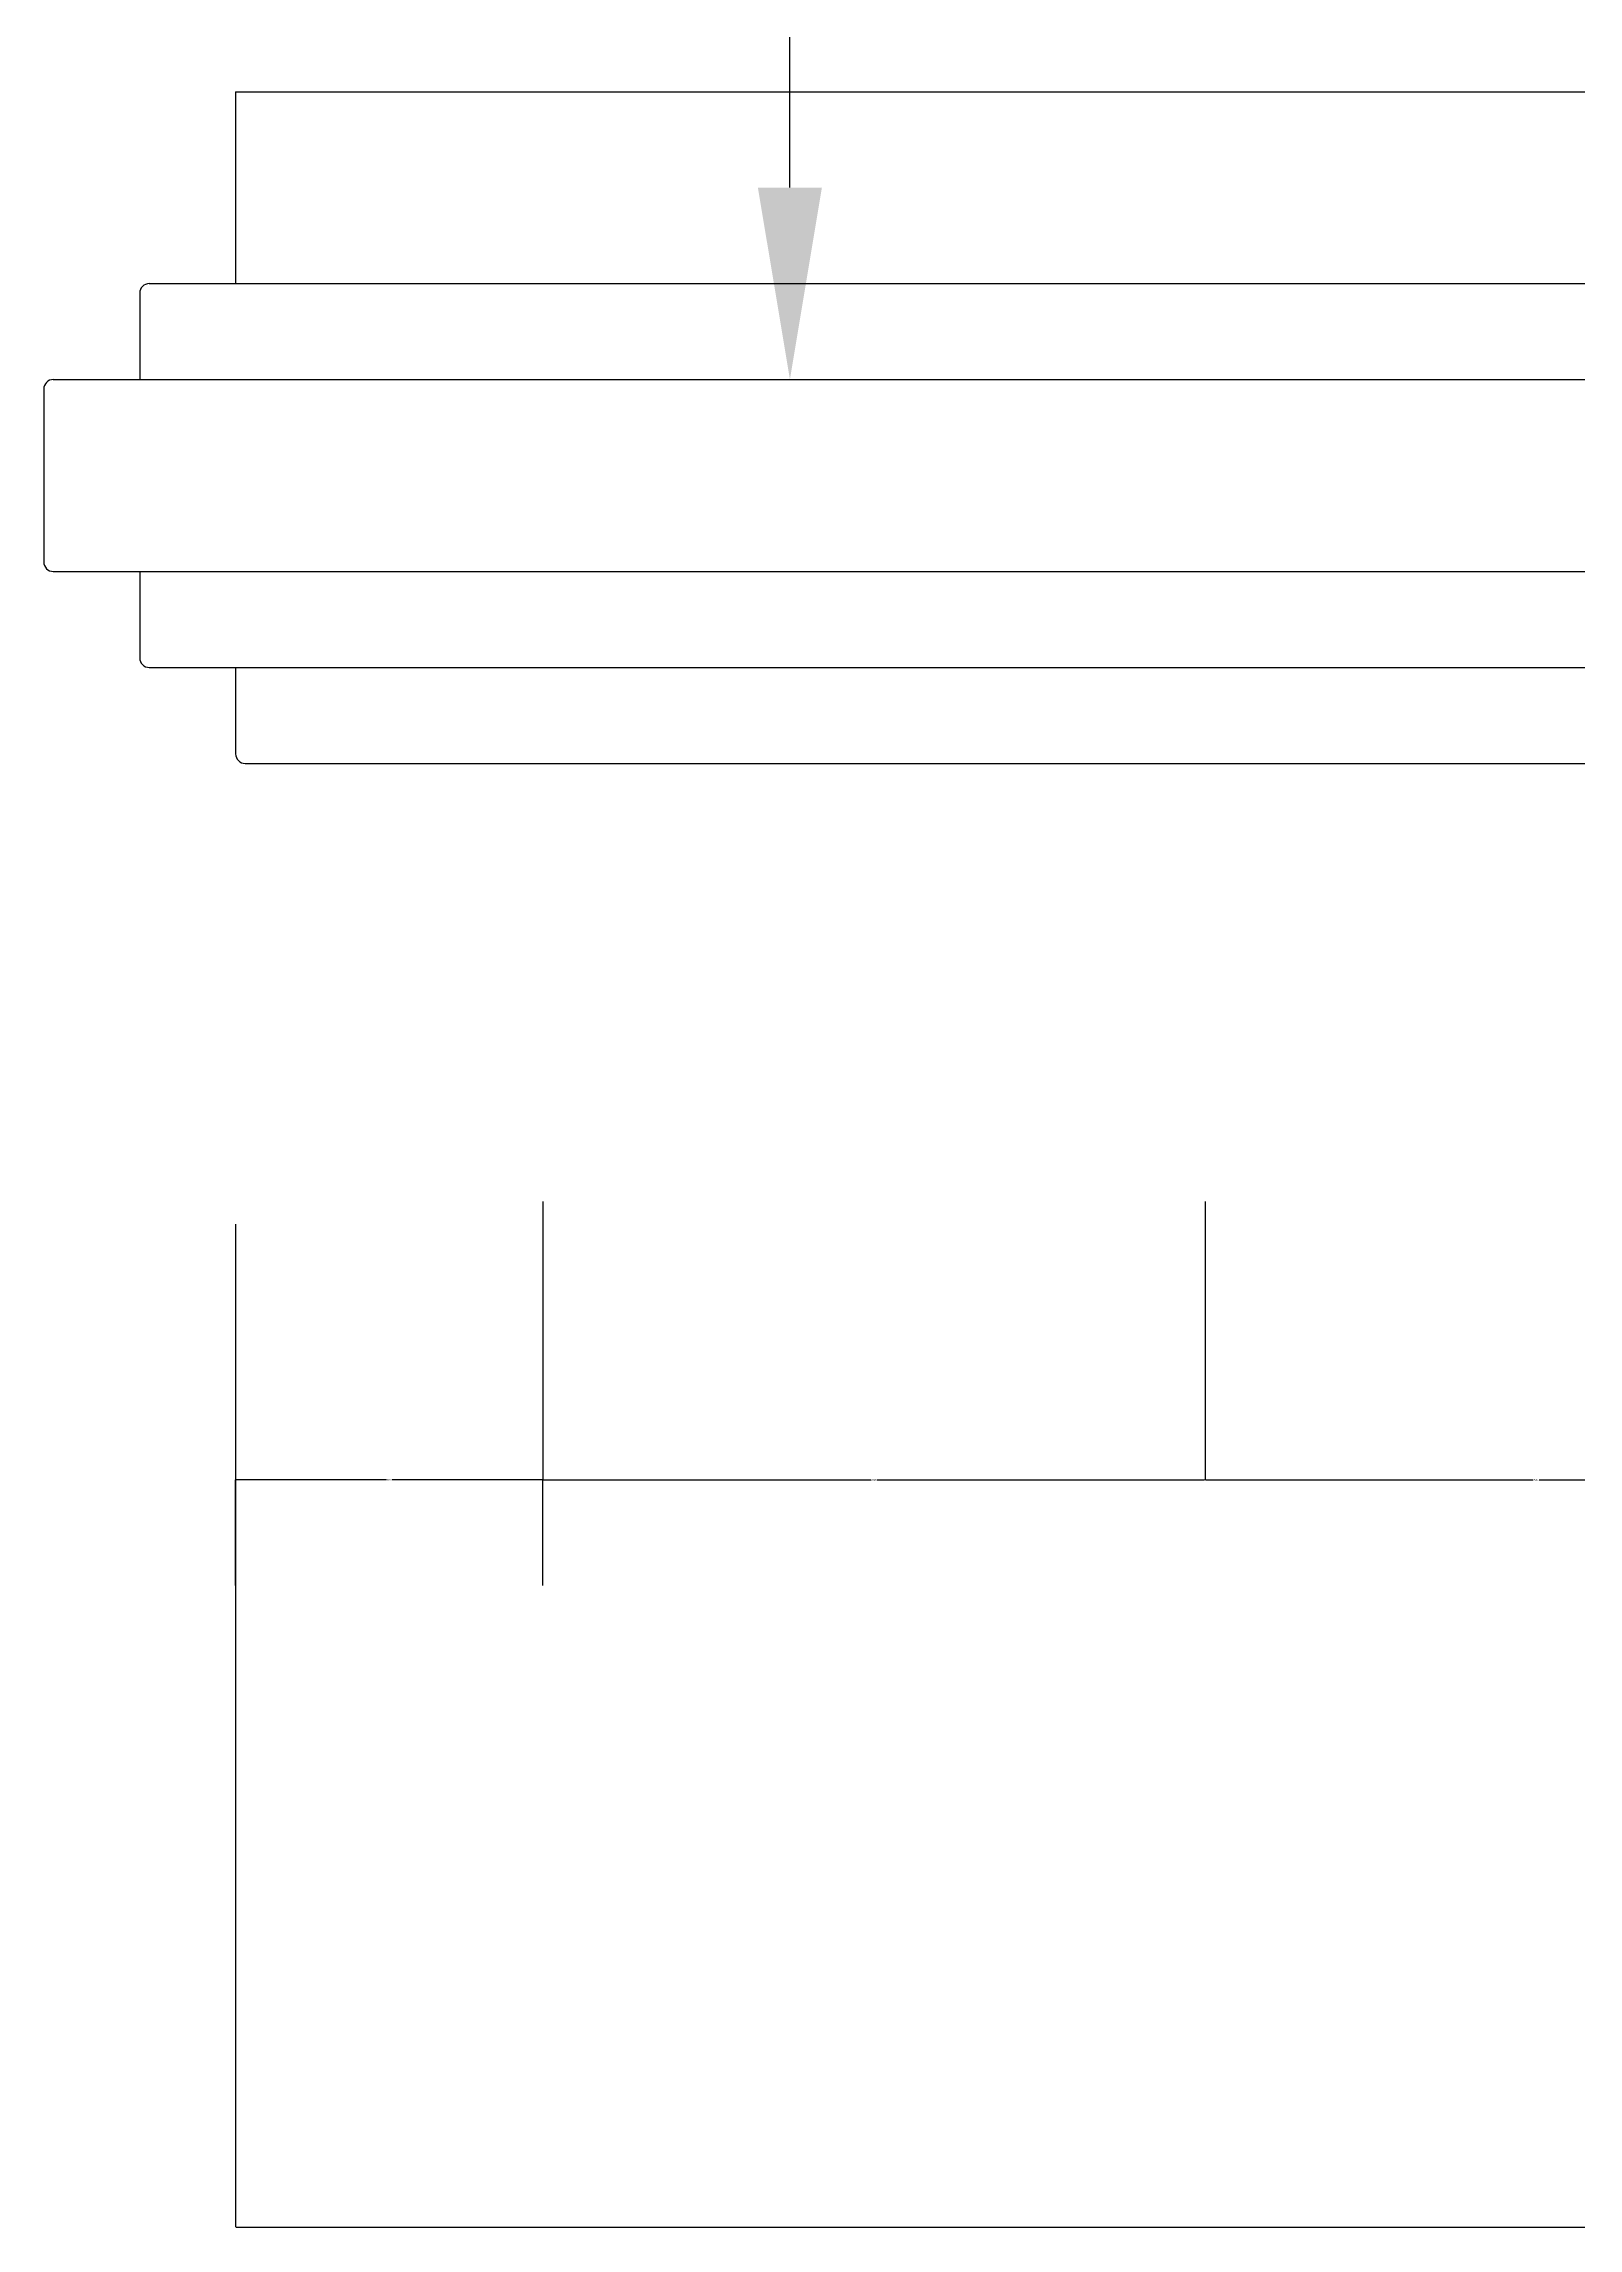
# Model space of a CAD drawing. Header units: metres. Extents: x -31380 to -25221, y 12032 to 17459.
# Drawn here: x -31380 to -30580, y 12032 to 13170 of the extents above; entities that cross this region are included whole.
import ezdxf

# ---------------------------------------------------------------- set-up
doc = ezdxf.new("R2010")
doc.units = ezdxf.units.M
doc.layers.add('DIM', color=3, linetype='Continuous')
doc.dimstyles.get("Standard").update_dxf_attribs({"dimtxt": 2.5, "dimasz": 2.5, "dimexe": 1.25, "dimexo": 0.625, "dimtad": 1, "dimcen": 2.5, "dimazin": 3, "dimtfac": 1, "dimtmove": 0, "dimatfit": 3})

# ---------------------------------------------------------------- blocks, each defined once
blk = doc.blocks.new('*D6')
for p, q in [((-31279.56, 12555.09), (-31279.56, 12032.6)), ((-27163.56, 12555.09), (-27163.56, 12032.6)), ((-31279.31, 12032.6), (-29223.56, 12032.6)), ((-29219.56, 12032.6), (-27163.81, 12032.6))]:
    blk.add_line(p, q)
at = {"layer": 'Defpoints'}
for p in [(-31279.56, 12555.09), (-27163.56, 12555.09), (-31279.56, 12032.6)]:
    blk.add_point(p, dxfattribs=at)
at = {"layer": 'DIM', "insert": (-29221.56, 12032.6), "char_height": 1, "attachment_point": 5}
blk.add_mtext('4116', dxfattribs=at)
blk = doc.blocks.new('*D9')
for p, q in [((-30774.56, 12566.94), (-30774.56, 12421.92)), ((-30429.56, 12566.94), (-30429.56, 12421.92)), ((-30774.31, 12421.92), (-30603.56, 12421.92)), ((-30600.56, 12421.92), (-30429.81, 12421.92))]:
    blk.add_line(p, q)
at = {"layer": 'Defpoints'}
for p in [(-30774.56, 12566.94), (-30429.56, 12566.94), (-30774.56, 12421.92)]:
    blk.add_point(p, dxfattribs=at)
at = {"layer": 'DIM', "insert": (-30602.06, 12421.92), "char_height": 1, "attachment_point": 5}
blk.add_mtext('345', dxfattribs=at)
blk = doc.blocks.new('*D10')
for p, q in [((-31119.56, 12566.94), (-31119.56, 12421.92)), ((-30774.56, 12566.94), (-30774.56, 12421.92)), ((-31119.31, 12421.92), (-30948.56, 12421.92)), ((-30945.56, 12421.92), (-30774.81, 12421.92))]:
    blk.add_line(p, q)
at = {"layer": 'Defpoints'}
for p in [(-31119.56, 12566.94), (-30774.56, 12566.94), (-31119.56, 12421.92)]:
    blk.add_point(p, dxfattribs=at)
at = {"layer": 'DIM', "insert": (-30947.06, 12421.92), "char_height": 1, "attachment_point": 5}
blk.add_mtext('345', dxfattribs=at)
blk = doc.blocks.new('*D11')
for p, q in [((-31201.06, 12421.92), (-31279.81, 12421.92)), ((-31279.56, 12366.94), (-31279.56, 12421.92)), ((-31119.31, 12421.92), (-31198.06, 12421.92)), ((-31119.56, 12366.94), (-31119.56, 12421.92))]:
    blk.add_line(p, q)
at = {"layer": 'Defpoints'}
for p in [(-31119.56, 12421.92), (-31279.56, 12366.94), (-31119.56, 12366.94)]:
    blk.add_point(p, dxfattribs=at)
at = {"layer": 'DIM', "insert": (-31199.56, 12421.92), "char_height": 1, "attachment_point": 5}
blk.add_mtext('160', dxfattribs=at)

msp = doc.modelspace()

# ---------------------------------------------------------------- linework, layer by layer
at = {"layer": 'DIM'}
for p, q in [((-30990.82, 13095.19), (-30990.82, 14397.29)), ((-31279.56, 13145.19), (-27188.56, 13145.19)), ((-31279.56, 13145.19), (-31279.56, 13045.19)), ((-31324.56, 13045.19), (-27143.56, 13045.19)), ((-31329.56, 13040.19), (-31329.56, 12995.19)), ((-31379.56, 12990.19), (-31379.56, 12900.19)), ((-31374.56, 12995.19), (-27093.56, 12995.19)), ((-31374.56, 12895.19), (-27093.56, 12895.19)), ((-31329.56, 12895.19), (-31329.56, 12850.19)), ((-31324.56, 12845.19), (-27143.56, 12845.19)), ((-31279.56, 12845.19), (-31279.56, 12800.19)), ((-31274.56, 12795.19), (-27188.56, 12795.19))]:
    msp.add_line(p, q, dxfattribs=at)
for centre, start, end in [((-31324.56, 13040.19), 90, 180), ((-31374.56, 12990.19), 90, 180), ((-31374.56, 12900.19), 180, 270), ((-31324.56, 12850.19), 180, 270), ((-31274.56, 12800.19), 180, 270)]:
    msp.add_arc(centre, 5, start, end, dxfattribs=at)
msp.add_solid([(-30974.15, 13095.19), (-31007.49, 13095.19), (-30990.82, 12995.19)], dxfattribs=at)

# ---------------------------------------------------------------- dimensions: what is measured, and where the dimension line sits
for base, p1, p2, picture, middle in [((-31119.56, 12421.92), (-31119.56, 12566.94), (-30774.56, 12566.94), '*D10', (-30947.06, 12421.92)), ((-30774.56, 12421.92), (-30774.56, 12566.94), (-30429.56, 12566.94), '*D9', (-30602.06, 12421.92)), ((-31279.56, 12032.6), (-31279.56, 12555.09), (-27163.56, 12555.09), '*D6', (-29221.56, 12032.6)), ((-31119.56, 12421.92), (-31119.56, 12366.94), (-31279.56, 12366.94), '*D11', (-31199.56, 12421.92))]:
    dim = msp.add_linear_dim(base=base, p1=p1, p2=p2, dimstyle='Standard', dxfattribs=at)
    dim.commit()
    dim.dimension.update_dxf_attribs({"geometry": picture, "text_midpoint": middle})

doc.saveas('drawing.dxf')
